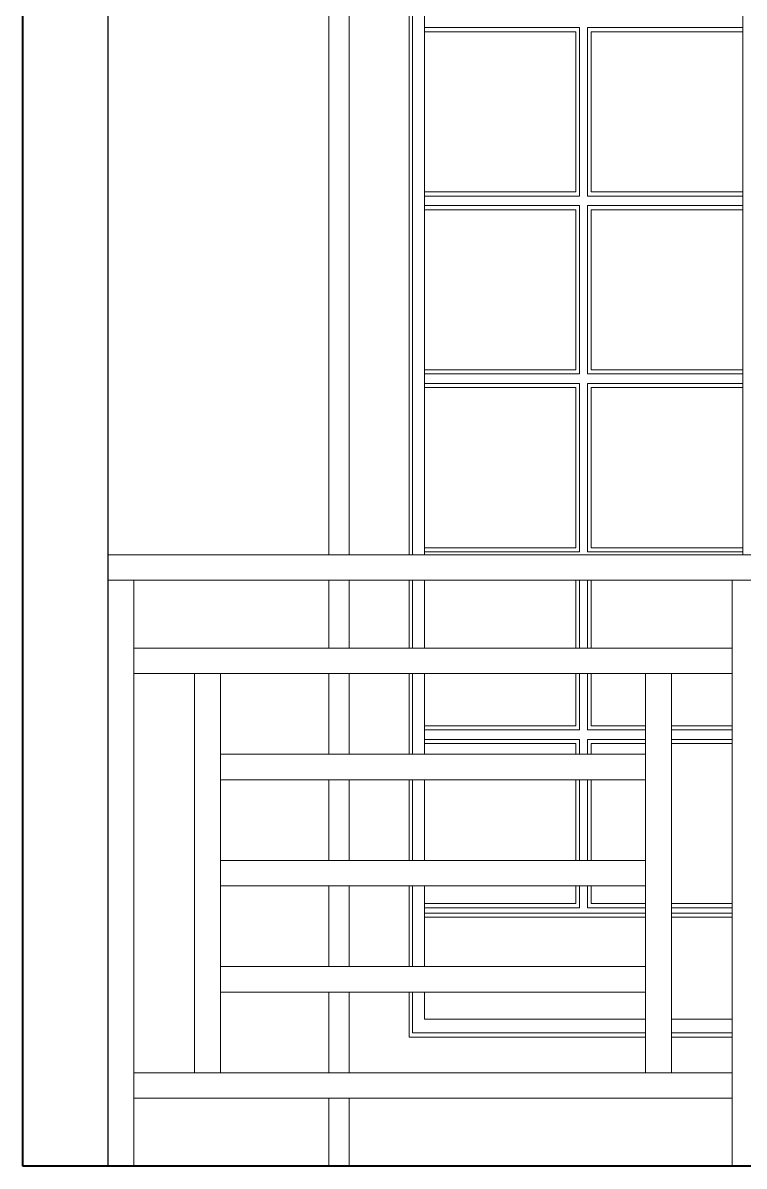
# Model space of a CAD drawing. Header units: inches. Extents: x 136316 to 139491, y -21083 to -17511.
# Drawn here: x 137619.9 to 137662.3, y -19953.2 to -19885.9 of the extents above; entities that cross this region are included whole.
import ezdxf

# ---------------------------------------------------------------- set-up
doc = ezdxf.new("R2010")
doc.units = ezdxf.units.IN
doc.header["$LTSCALE"] = 0.5
doc.header["$MEASUREMENT"] = 0
for name, color, linetype, lineweight in [('PARAPET', 50, 'Continuous', 13), ('wall', 1, 'Continuous', 40), ('wall light', 6, 'Continuous', 25), ('window', 4, 'Continuous', 13)]:
    doc.layers.add(name, color=color, linetype=linetype, lineweight=lineweight)

msp = doc.modelspace()

# ---------------------------------------------------------------- linework, layer by layer
at = {"layer": 'PARAPET'}
for p, q in [((137744.817, -19917.194), (137624.86, -19917.194)), ((137624.86, -19918.694), (137743.103, -19918.694)), ((137626.391, -19953.194), (137626.391, -19918.694)), ((137661.601, -19953.194), (137661.601, -19918.694)), ((137655.31, -19922.694), (137626.391, -19922.694)), ((137661.601, -19922.694), (137655.31, -19922.694)), ((137626.391, -19924.194), (137631.494, -19924.194)), ((137629.963, -19947.694), (137629.963, -19924.194)), ((137631.494, -19928.944), (137631.494, -19924.194)), ((137631.494, -19924.194), (137639.86, -19924.194)), ((137639.86, -19924.194), (137661.601, -19924.194)), ((137656.498, -19947.694), (137656.498, -19924.194)), ((137658.029, -19947.694), (137658.029, -19924.194)), ((137631.494, -19947.694), (137631.494, -19928.944)), ((137656.498, -19928.944), (137631.494, -19928.944)), ((137631.494, -19930.444), (137639.86, -19930.444)), ((137639.86, -19930.444), (137656.498, -19930.444)), ((137645.49, -19935.194), (137631.494, -19935.194)), ((137656.498, -19935.194), (137645.49, -19935.194)), ((137631.494, -19936.694), (137639.86, -19936.694)), ((137639.86, -19936.694), (137656.498, -19936.694)), ((137645.49, -19941.444), (137631.494, -19941.444)), ((137656.498, -19941.444), (137645.49, -19941.444)), ((137631.494, -19942.944), (137639.86, -19942.944)), ((137639.86, -19942.944), (137656.498, -19942.944)), ((137661.601, -19947.694), (137626.391, -19947.694)), ((137626.391, -19949.194), (137661.601, -19949.194)), ((137624.86, -19953.194), (137661.601, -19953.194)), ((137666.376, -19953.194), (137661.601, -19953.194))]:
    msp.add_line(p, q, dxfattribs=at)
at = {"layer": 'wall'}
for p, q in [((137619.86, -19953.194), (137619.86, -19838.194)), ((137749.817, -19953.194), (137619.86, -19953.194))]:
    msp.add_line(p, q, dxfattribs=at)
at = {"layer": 'wall light'}
msp.add_line((137624.86, -19838.194), (137624.86, -19953.194), dxfattribs=at)
at = {"layer": 'window'}
for p, q in [((137637.86, -19917.194), (137637.86, -19869.379)), ((137639.065, -19870.776), (137639.065, -19917.194)), ((137642.59, -19874.879), (137642.59, -19917.194)), ((137642.8, -19917.194), (137642.8, -19875.124)), ((137643.49, -19875.927), (137643.49, -19917.194)), ((137662.23, -19917.194), (137662.23, -19875.927)), ((137643.49, -19886.159), (137652.62, -19886.159)), ((137643.49, -19886.404), (137652.41, -19886.404)), ((137652.41, -19886.404), (137652.41, -19895.833)), ((137652.62, -19886.159), (137652.62, -19896.077)), ((137653.1, -19896.077), (137653.1, -19886.159)), ((137653.1, -19886.159), (137662.23, -19886.159)), ((137653.31, -19886.404), (137653.31, -19895.833)), ((137653.31, -19886.404), (137662.23, -19886.404)), ((137643.49, -19895.833), (137652.41, -19895.833)), ((137653.31, -19895.833), (137662.23, -19895.833)), ((137652.62, -19896.077), (137643.49, -19896.077)), ((137662.23, -19896.077), (137653.1, -19896.077)), ((137643.49, -19896.636), (137652.62, -19896.636)), ((137643.49, -19896.881), (137652.41, -19896.881)), ((137652.41, -19896.881), (137652.41, -19906.31)), ((137652.62, -19896.636), (137652.62, -19906.554)), ((137653.1, -19906.554), (137653.1, -19896.636)), ((137653.1, -19896.636), (137662.23, -19896.636)), ((137653.31, -19896.881), (137653.31, -19906.31)), ((137653.31, -19896.881), (137662.23, -19896.881)), ((137643.49, -19906.31), (137652.41, -19906.31)), ((137652.62, -19906.554), (137643.49, -19906.554)), ((137662.23, -19906.554), (137653.1, -19906.554)), ((137653.31, -19906.31), (137662.23, -19906.31)), ((137643.49, -19907.113), (137652.62, -19907.113)), ((137643.49, -19907.358), (137652.41, -19907.358)), ((137652.41, -19907.358), (137652.41, -19916.787)), ((137652.62, -19907.113), (137652.62, -19917.031)), ((137653.1, -19917.031), (137653.1, -19907.113)), ((137653.1, -19907.113), (137662.23, -19907.113)), ((137653.31, -19907.358), (137653.31, -19916.787)), ((137653.31, -19907.358), (137662.23, -19907.358)), ((137643.49, -19916.787), (137652.41, -19916.787)), ((137653.31, -19916.787), (137662.23, -19916.787)), ((137652.62, -19917.031), (137643.49, -19917.031)), ((137662.23, -19917.031), (137653.1, -19917.031)), ((137637.86, -19922.694), (137637.86, -19918.694)), ((137639.065, -19918.694), (137639.065, -19922.694)), ((137642.59, -19918.694), (137642.59, -19922.694)), ((137642.8, -19922.694), (137642.8, -19918.694)), ((137643.49, -19918.694), (137643.49, -19922.694)), ((137652.41, -19918.694), (137652.41, -19922.694)), ((137652.62, -19918.694), (137652.62, -19922.694)), ((137653.1, -19922.694), (137653.1, -19918.694)), ((137653.31, -19918.694), (137653.31, -19922.694)), ((137637.86, -19928.944), (137637.86, -19924.194)), ((137639.065, -19924.194), (137639.065, -19928.944)), ((137642.59, -19924.194), (137642.59, -19928.944)), ((137642.8, -19928.944), (137642.8, -19924.194)), ((137643.49, -19924.194), (137643.49, -19928.944)), ((137652.41, -19924.194), (137652.41, -19927.264)), ((137652.62, -19924.194), (137652.62, -19927.508)), ((137653.1, -19927.508), (137653.1, -19924.194)), ((137653.31, -19924.194), (137653.31, -19927.264)), ((137643.49, -19927.264), (137652.41, -19927.264)), ((137652.62, -19927.508), (137643.49, -19927.508)), ((137656.498, -19927.508), (137653.1, -19927.508)), ((137653.31, -19927.264), (137656.498, -19927.264)), ((137658.029, -19927.264), (137661.601, -19927.264)), ((137661.601, -19927.508), (137658.029, -19927.508)), ((137643.49, -19928.067), (137652.62, -19928.067)), ((137652.62, -19928.067), (137652.62, -19928.944)), ((137653.1, -19928.944), (137653.1, -19928.067)), ((137653.1, -19928.067), (137656.498, -19928.067)), ((137658.029, -19928.067), (137661.601, -19928.067)), ((137643.49, -19928.311), (137652.41, -19928.311)), ((137652.41, -19928.311), (137652.41, -19928.944)), ((137653.31, -19928.311), (137653.31, -19928.944)), ((137653.31, -19928.311), (137656.498, -19928.311)), ((137658.029, -19928.311), (137661.601, -19928.311)), ((137637.86, -19935.194), (137637.86, -19930.444)), ((137639.065, -19930.444), (137639.065, -19935.194)), ((137642.59, -19930.444), (137642.59, -19935.194)), ((137642.8, -19935.194), (137642.8, -19930.444)), ((137643.49, -19930.444), (137643.49, -19935.194)), ((137652.41, -19930.444), (137652.41, -19935.194)), ((137652.62, -19930.444), (137652.62, -19935.194)), ((137653.1, -19935.194), (137653.1, -19930.444)), ((137653.31, -19930.444), (137653.31, -19935.194)), ((137637.86, -19941.444), (137637.86, -19936.694)), ((137639.065, -19936.694), (137639.065, -19941.444)), ((137642.59, -19936.694), (137642.59, -19941.444)), ((137642.8, -19941.444), (137642.8, -19936.694)), ((137643.49, -19936.694), (137643.49, -19941.444)), ((137652.41, -19936.694), (137652.41, -19937.74)), ((137652.62, -19936.694), (137652.62, -19937.985)), ((137653.1, -19937.985), (137653.1, -19936.694)), ((137653.31, -19936.694), (137653.31, -19937.74)), ((137643.49, -19937.74), (137652.41, -19937.74)), ((137652.62, -19937.985), (137643.49, -19937.985)), ((137643.49, -19938.299), (137656.498, -19938.299)), ((137656.498, -19937.985), (137653.1, -19937.985)), ((137653.31, -19937.74), (137656.498, -19937.74)), ((137658.029, -19937.74), (137661.601, -19937.74)), ((137661.601, -19937.985), (137658.029, -19937.985)), ((137658.029, -19938.299), (137661.601, -19938.299)), ((137656.498, -19938.544), (137643.49, -19938.544)), ((137661.601, -19938.544), (137658.029, -19938.544)), ((137637.86, -19947.694), (137637.86, -19942.944)), ((137639.065, -19942.944), (137639.065, -19947.694)), ((137642.59, -19942.944), (137642.59, -19945.598)), ((137642.8, -19945.354), (137642.8, -19942.944)), ((137643.49, -19942.944), (137643.49, -19944.55)), ((137643.49, -19944.55), (137656.498, -19944.55)), ((137658.029, -19944.55), (137661.601, -19944.55)), ((137642.59, -19945.598), (137656.498, -19945.598)), ((137656.498, -19945.354), (137642.8, -19945.354)), ((137661.601, -19945.354), (137658.029, -19945.354)), ((137658.029, -19945.598), (137661.601, -19945.598)), ((137637.86, -19953.194), (137637.86, -19949.194)), ((137639.065, -19949.194), (137639.065, -19953.194)), ((137637.86, -19953.194), (137639.065, -19953.194))]:
    msp.add_line(p, q, dxfattribs=at)

doc.saveas('drawing.dxf')
